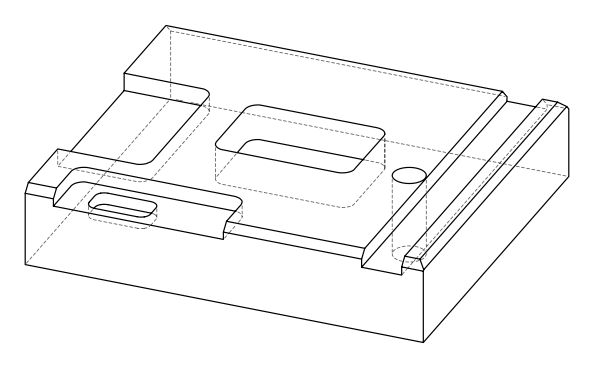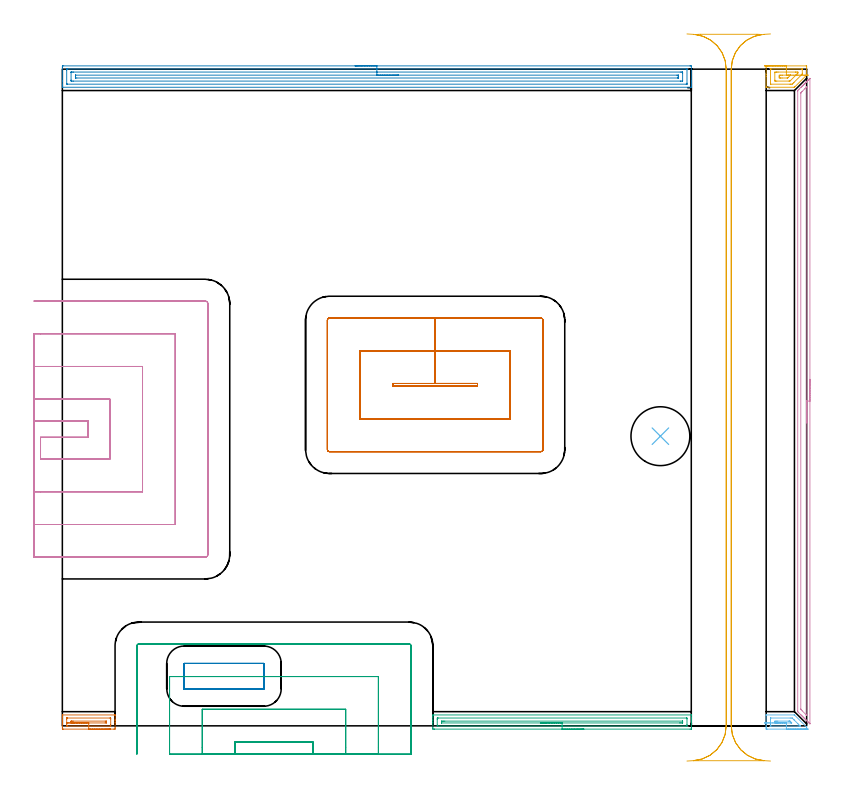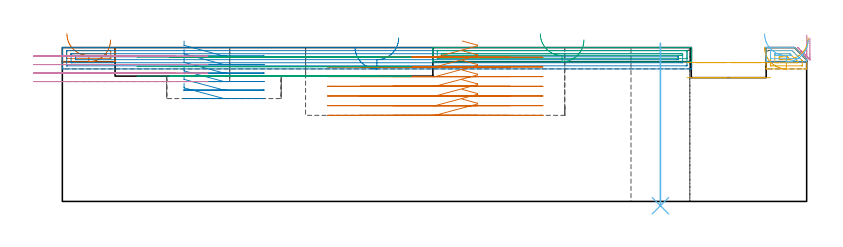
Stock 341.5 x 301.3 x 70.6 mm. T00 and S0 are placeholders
(PLAN: 12 operations, 5 tool changes, 50.7 min)
(1 AREA_MILL | FG_CHAMFER_SURFACE | UGT0205_001 | 0.75 min | 599 mm3)
(2 AREA_MILL_1 | FG_CHAMFER_SURFACE_1 | UGT0205_001 | 9.44 min | 14136 mm3)
(3 AREA_MILL_2 | FG_CHAMFER_SURFACE_2 | UGT0205_001 | 3.02 min | 2684 mm3)
(4 AREA_MILL_3 | FG_CHAMFER_SURFACE_3 | UGT0205_001 | 4.86 min | 4711 mm3)
(5 AREA_MILL_4 | FG_CHAMFER_SURFACE_4 | UGT0205_001 | 0.75 min | 1064 mm3)
(6 AREA_MILL_5 | FG_CHAMFER_SURFACE_5 | UGT0205_001 | 0.56 min | 406 mm3)
(7 MILL_RECTANGULAR_POCKET | POCKET_RECTANGULAR_STRAIGHT | UGT0201_094 | Follow Part, ap 5, ae 75% | 9.66 min | 297443 mm3)
(8 MILL_RECTANGULAR_POCKET_1 | POCKET_RECTANGULAR_STRAIGHT_1 | UGT0201_134 | Follow Part, ap 3.975, ae 75% | 1.82 min | 32643 mm3)
(9 MILL_SLOT | SLOT_PARTIAL_RECTANGULAR | UGT0201_094 | Follow Part, ap 5, ae 75% | 6.39 min | 71813 mm3)
(10 MILL_SLOT_1 | SLOT_PARTIAL_RECTANGULAR_1 | UGT0201_094 | Follow Part, ap 5, ae 75% | 10.16 min | 163882 mm3)
(11 MILL_RECTANGULAR_SLOT | SLOT_RECTANGULAR | UGT0201_004 | Follow Part, ap 8, ae 75% | 3.01 min | 141906 mm3)
(12 INDEXABLE_INSERT_DRILL_THROUGH_HOLE_FROM_SOLID | STEP1HOLE | NXT0302_025 | 0.3 min | 40376 mm3)
(TOOL UGT0205_001 | Chamfer Mill 20 x 3 x 45 deg. | D20 FL50 Z2)
(TOOL UGT0201_094 | End mill 20 mm | D20 FL38 Z4)
(TOOL UGT0201_134 | Carbide End Mill 15.9 | D15.9 FL30 Z4)
(TOOL UGT0201_004 | End Mill 32 mm | D32 FL53 Z6)
(TOOL NXT0302_025 | Index. Insert Drill 27mm [880-D2700L32-05] | D27 PA176 FL135 Z2)
(OP 1 AREA_MILL)
G17 G21 G94 G90
T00 M6
G54
G17 G0 G90 X22.1 Y-1.5 S1061 M3
G43 Z80.6 H0
Z74.1
G94 G1 X22.062 Z73.228 F250.
X21.948 Z72.364
X21.759 Z71.512
X21.497 Z70.68
X21.163 Z69.874
X20.76 Z69.1
X20.291 Z68.364
X19.76 Z67.672
X19.171 Z67.029
X18.528 Z66.44
X17.836 Z65.908
X17.1 Z65.44
X16.326 Z65.037
X15.52 Z64.703
X14.688 Z64.441
X13.836 Z64.252
X12.972 Z64.138
X12.1 Z64.1
X0.55 Y-1.499 Z64.101
X0.007 Y-1.491 Z64.105
X0.004 Y-1.469 Z64.127
X0. Y-0.922 Z64.674
X0.002 Y0.859 Z66.453
Y1.543 Z67.141
Y1.717 Z67.314
X0.003 Y2.435 Z68.032
Y2.641 Z68.237
Y3.05 Z68.649
X0.004 Y4.015 Z69.614
Y4.422 Z70.02
X0.005 Y4.738 Z70.336
X0.012 Y4.938 Z70.532
X0.019 Y4.974 Z70.567
X0.028 Y4.996 Z70.59
X0.106 Y5. Z70.6
X24.094
X24.172 Y4.996 Z70.59
X24.181 Y4.974 Z70.567
X24.188 Y4.938 Z70.532
X24.195 Y4.737 Z70.335
X24.197 Y3.051 Z68.649
Y2.641 Z68.237
Y2.435 Z68.032
X24.198 Y1.75 Z67.347
Y1.543 Z67.14
Y0.859 Z66.453
X24.199 Y-0.922 Z64.674
X24.196 Y-1.469 Z64.127
X24.193 Y-1.491 Z64.105
X23.65 Y-1.5 Z64.1
X12.1
Y-0.086 Z65.514
X2.327 Y-0.085 Z65.515
X2.272 Y-0.084 Z65.516
X2.163 Y-0.08 Z65.52
X2.011 Y-0.071 Z65.529
X2.009 Y-0.031 Z65.569
X2.003 Y0.293 Z65.893
Y2.965 Z68.565
X2.007 Y3.531 Z69.131
X2.01 Y3.57 Z69.17
X2.012 Y3.575 Z69.175
X2.037 Y3.579 Z69.179
X2.109 Y3.583 Z69.183
X2.218 Y3.585 Z69.185
X2.272 Y3.586 Z69.186
X21.873 Y3.585 Z69.185
X21.928 Y3.584 Z69.184
X22.036 Y3.579 Z69.179
X22.187 Y3.571 Z69.171
X22.188 Y3.531 Z69.131
X22.195 Y3.209 Z68.809
X22.198 Y0.534 Z66.134
X22.195 Y-0.031 Z65.569
X22.192 Y-0.071 Z65.529
X22.191 Y-0.076 Z65.524
X22.163 Y-0.079 Z65.521
X22.092 Y-0.083 Z65.517
X21.982 Y-0.085 Z65.515
X21.928 Y-0.086 Z65.514
X12.1
Y1.328 Z66.928
X4.524 Y1.329 Z66.929
X4.104 Y1.33 Z66.93
X4.044 Y1.332 Z66.932
X4.016 Y1.335 Z66.935
X4.011 Y1.445 Z67.045
X4.004 Y1.648 Z67.248
X4.003 Y1.75 Z67.35
Y1.851 Z67.451
X4.005 Y1.953 Z67.553
X4.013 Y2.152 Z67.752
X4.03 Y2.165 Z67.765
X4.052 Y2.168 Z67.768
X4.104 Y2.17 Z67.77
X4.572 Y2.171 Z67.771
X4.992 Y2.172 Z67.772
X19.676 Y2.171 Z67.771
X20.096 Y2.169 Z67.769
X20.155 Y2.168 Z67.768
X20.183 Y2.165 Z67.765
X20.189 Y2.054 Z67.654
X20.196 Y1.851 Z67.451
X20.197 Y1.75 Z67.35
Y1.649 Z67.249
X20.195 Y1.547 Z67.147
X20.188 Y1.347 Z66.947
X20.146 Y1.335 Z66.935
X20.096 Y1.333 Z66.933
X19.628 Y1.329 Z66.929
X12.1 Y1.328 Z66.928
X11.228 Z66.966
X10.363 Z67.08
X9.512 Z67.269
X8.68 Z67.532
X7.874 Z67.865
X7.1 Z68.268
X6.364 Z68.737
X5.672 Z69.268
X5.029 Z69.857
X4.44 Z70.501
X3.908 Z71.193
X3.44 Z71.928
X3.037 Z72.702
X2.703 Z73.508
X2.441 Z74.34
X2.252 Z75.192
X2.138 Z76.057
X2.1 Z76.928
G0 Z80.6
M5
M2
(OP 2 AREA_MILL_1)
G17 G21 G94 G90
T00 M6
G54
G17 G0 G90 X134.3 Y302.8 S1061 M3
G43 Z80.6 H0
Z70.8
G94 G1 X134.338 Z69.928 F250.
X134.452 Z69.064
X134.641 Z68.212
X134.903 Z67.38
X135.237 Z66.574
X135.64 Z65.8
X136.109 Z65.064
X136.64 Z64.372
X137.229 Z63.729
X137.872 Z63.14
X138.564 Z62.609
X139.3 Z62.14
X140.074 Z61.737
X140.88 Z61.403
X141.712 Z61.141
X142.564 Z60.952
X143.428 Z60.838
X144.3 Z60.8
X287.994
X288.404 Y302.796 Z60.802
X288.59 Y302.792 Z60.806
X288.6 Y302.602 Z60.996
Y296.133 Z67.461
Y295.566 Z68.031
Y295.249 Z68.347
Y294.682 Z68.914
Y294.366 Z69.229
Y293.732 Z69.867
Y293.345 Z70.254
Y293.014 Z70.576
X288.592 Y293.003 Z70.588
X288.44 Y293. Z70.6
X0.16
X0.008 Y293.003 Z70.588
X0. Y293.014 Z70.576
Y293.345 Z70.254
Y293.732 Z69.867
Y294.366 Z69.229
Y295.566 Z68.031
Y296.133 Z67.461
Y302.035 Z61.562
X0.003 Y302.318 Z61.279
X0.009 Y302.791 Z60.806
X0.125 Y302.795 Z60.803
X0.606 Y302.8 Z60.8
X144.3
Y301.386 Z62.214
X286.209 Y301.385 Z62.215
X286.259
X286.59 Y301.375 Z62.225
X286.594 Y301.272 Z62.328
X286.599 Y301.048 Z62.552
Y294.863 Z68.737
X286.592 Y294.475 Z69.125
X286.59 Y294.427 Z69.173
X286.574 Y294.421 Z69.179
X286.525 Y294.418 Z69.182
X286.42 Y294.415 Z69.185
X286.209 Y294.414 Z69.186
X2.391 Y294.415 Z69.185
X2.341
X2.01 Y294.426 Z69.174
X2.006 Y294.528 Z69.072
X2.001 Y294.752 Z68.848
Y300.937 Z62.663
X2.008 Y301.325 Z62.275
X2.01 Y301.373 Z62.227
X2.026 Y301.379 Z62.221
X2.075 Y301.382 Z62.218
X2.18 Y301.385 Z62.215
X2.391 Y301.386 Z62.214
X144.3
Y299.972 Z63.628
X283.531 Y299.971 Z63.629
X284.118 Y299.97 Z63.63
X284.424 Y299.967 Z63.633
X284.525 Y299.965 Z63.635
X284.59 Y299.953 Z63.647
X284.594 Y299.842 Z63.758
X284.598 Y299.667 Z63.933
X284.6 Y299.493 Z64.107
Y295.959 Z67.641
X284.597 Y295.9 Z67.7
X284.592 Y295.854 Z67.746
X284.587 Y295.835 Z67.765
X284.576 Y295.834 Z67.766
X284.424 Y295.831 Z67.769
X283.838 Y295.829 Z67.771
X283.531
X5.069
X4.482 Y295.83 Z67.77
X4.176 Y295.833 Z67.767
X4.075 Y295.835 Z67.765
X4.01 Y295.847 Z67.753
X4.006 Y295.958 Z67.642
X4.002 Y296.133 Z67.467
X4. Y296.307 Z67.293
Y299.841 Z63.759
X4.003 Y299.9 Z63.7
X4.008 Y299.946 Z63.654
X4.013 Y299.965 Z63.635
X4.024 Y299.966 Z63.634
X4.176 Y299.969 Z63.631
X4.762 Y299.971 Z63.629
X5.069
X144.3 Y299.972 Z63.628
Y298.557 Z65.043
X281.975
X282.49 Y298.556 Z65.044
X282.543 Y298.554 Z65.046
X282.578 Y298.551 Z65.049
X282.59 Y298.548 Z65.052
X282.592 Y298.527 Z65.073
X282.597 Y298.331 Z65.269
X282.6 Y297.938 Z65.662
Y297.9 Z65.7
X282.595 Y297.477 Z66.123
X282.59 Y297.267 Z66.333
X282.587 Y297.249 Z66.351
X282.563 Y297.247 Z66.353
X282.505 Y297.245 Z66.355
X282.41 Y297.243 Z66.357
X6.625
X6.11 Y297.244 Z66.356
X6.057 Y297.246 Z66.354
X6.022 Y297.249 Z66.351
X6.01 Y297.252 Z66.348
X6.008 Y297.273 Z66.327
X6.003 Y297.469 Z66.131
X6. Y297.862 Z65.738
Y297.9 Z65.7
X6.005 Y298.323 Z65.277
X6.01 Y298.533 Z65.067
X6.013 Y298.551 Z65.049
X6.038 Y298.553 Z65.047
X6.095 Y298.555 Z65.045
X6.19 Y298.557 Z65.043
X144.3
X145.172 Z65.081
X146.037 Z65.195
X146.888 Z65.383
X147.72 Z65.646
X148.526 Z65.98
X149.3 Z66.382
X150.036 Z66.851
X150.728 Z67.382
X151.371 Z67.972
X151.96 Z68.615
X152.492 Z69.307
X152.96 Z70.043
X153.363 Z70.816
X153.697 Z71.622
X153.959 Z72.454
X154.148 Z73.306
X154.262 Z74.171
X154.3 Z75.043
G0 Z80.6
M5
M2
(OP 3 AREA_MILL_2)
G17 G21 G94 G90
T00 M6
G54
G17 G0 G90 X239.3 Y-1.5 S1061 M3
G43 Z80.6 H0
Z74.1
G94 G1 X239.262 Z73.228 F250.
X239.148 Z72.364
X238.959 Z71.512
X238.697 Z70.68
X238.363 Z69.874
X237.96 Z69.1
X237.492 Z68.364
X236.96 Z67.672
X236.371 Z67.029
X235.728 Z66.44
X235.036 Z65.908
X234.3 Z65.44
X233.526 Z65.037
X232.72 Z64.703
X231.888 Z64.441
X231.037 Z64.252
X230.172 Z64.138
X229.3 Z64.1
X170.73 Y-1.499 Z64.101
X170.569
X170.007 Y-1.491 Z64.105
X170.004 Y-1.487 Z64.109
X170. Y-0.922 Z64.674
Y0.859 Z66.454
Y1.501 Z67.099
Y1.75 Z67.347
Y2.392 Z67.989
Y2.64 Z68.237
Y3.138 Z68.737
Y3.924 Z69.523
Y4.422 Z70.02
Y4.678 Z70.276
X170.008 Y4.965 Z70.557
X170.01 Y4.997 Z70.589
X170.124 Y5. Z70.6
X288.476
X288.59 Y4.997 Z70.589
X288.592 Y4.965 Z70.557
X288.6 Y4.677 Z70.276
Y3.924 Z69.523
Y3.138 Z68.737
Y2.64 Z68.237
Y2.392 Z67.989
Y1.751 Z67.348
Y1.501 Z67.099
Y0.859 Z66.454
X288.599 Y-0.922 Z64.674
X288.596 Y-1.487 Z64.109
X288.593 Y-1.491 Z64.105
X288.031 Y-1.5 Z64.1
X229.3
Y-0.086 Z65.514
X172.294 Y-0.085 Z65.515
X172.185 Y-0.082 Z65.518
X172.01 Y-0.074 Z65.526
X172.007 Y-0.031 Z65.569
X172.001 Y0.317 Z65.917
Y2.989 Z68.589
X172.007 Y3.531 Z69.131
X172.01 Y3.568 Z69.168
X172.131 Y3.579 Z69.179
X172.24 Y3.584 Z69.184
X172.294 Y3.586 Z69.186
X172.349
X286.306 Y3.585 Z69.185
X286.415 Y3.582 Z69.182
X286.59 Y3.574 Z69.174
X286.593 Y3.531 Z69.131
X286.599 Y3.183 Z68.783
X286.6 Y0.511 Z66.111
X286.593 Y-0.031 Z65.569
X286.591 Y-0.068 Z65.532
X286.469 Y-0.079 Z65.521
X286.36 Y-0.085 Z65.515
X286.306 Y-0.086 Z65.514
X286.251
X229.3
Y1.328 Z66.928
X174.069 Y1.329 Z66.929
X174.032 Y1.33 Z66.93
X174.013 Y1.332 Z66.932
X174.01 Y1.334 Z66.934
X174.007 Y1.364 Z66.964
X174.001 Y1.621 Z67.221
X174. Y1.75 Z67.35
Y1.878 Z67.478
X174.002 Y2.007 Z67.607
X174.006 Y2.093 Z67.693
X174.01 Y2.158 Z67.758
X174.026 Y2.165 Z67.765
X174.129 Y2.166 Z67.766
X174.599 Y2.17 Z67.77
X175.019 Y2.171 Z67.771
X175.487
X284.532
X284.568 Y2.17 Z67.77
X284.587 Y2.168 Z67.768
X284.59 Y2.166 Z67.766
X284.593 Y2.136 Z67.736
X284.599 Y1.879 Z67.479
X284.6 Y1.75 Z67.35
Y1.621 Z67.221
X284.598 Y1.493 Z67.093
X284.594 Y1.407 Z67.007
X284.59 Y1.342 Z66.942
X284.574 Y1.335 Z66.935
X284.471 Y1.333 Z66.933
X284.002 Y1.33 Z66.93
X283.582 Y1.329 Z66.929
X283.113 Y1.328 Z66.928
X229.3
X228.428 Z66.966
X227.564 Z67.08
X226.712 Z67.269
X225.88 Z67.531
X225.074 Z67.865
X224.3 Z68.268
X223.564 Z68.737
X222.872 Z69.268
X222.229 Z69.857
X221.64 Z70.501
X221.109 Z71.193
X220.64 Z71.928
X220.237 Z72.702
X219.903 Z73.508
X219.641 Z74.34
X219.452 Z75.192
X219.338 Z76.057
X219.3 Z76.928
G0 Z80.6
M5
M2
(OP 4 AREA_MILL_3)
G17 G21 G94 G90
T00 M6
G54
G17 G0 G90 X343. Y159. S1061 M3
G43 Z80.6 H0
Z75.
G94 G1 Y158.962 Z74.128 F250.
Y158.848 Z73.264
Y158.659 Z72.412
Y158.397 Z71.58
Y158.063 Z70.774
Y157.66 Z70.
Y157.192 Z69.264
Y156.661 Z68.572
Y156.071 Z67.929
Y155.428 Z67.34
Y154.736 Z66.808
Y154. Z66.34
Y153.226 Z65.937
Y152.42 Z65.603
Y151.588 Z65.341
Y150.737 Z65.152
Y149.872 Z65.038
Y149. Z65.
Y1.14
X342.994 Y0.928 Z65.004
X342.992 Y0.919 Z65.005
X342.97 Y0.928 Z65.027
X342.573 Y1.327 Z65.427
X342.426 Y1.473 Z65.571
X342.375 Y1.524 Z65.624
X342.18 Y1.72 Z65.819
X342.129 Y1.77 Z65.868
X342.077 Y1.822 Z65.922
X341.884 Y2.015 Z66.115
X341.832 Y2.066 Z66.165
X341.779 Y2.12 Z66.22
X341.589 Y2.311 Z66.41
X341.535 Y2.363 Z66.461
X341.481 Y2.418 Z66.518
X341.293 Y2.606 Z66.706
X341.239 Y2.66 Z66.758
X341.184 Y2.716 Z66.815
X340.998 Y2.902 Z67.001
X340.942 Y2.957 Z67.055
X340.886 Y3.014 Z67.113
X340.702 Y3.197 Z67.297
X340.645 Y3.253 Z67.352
X340.588 Y3.312 Z67.411
X340.406 Y3.493 Z67.592
X340.348 Y3.55 Z67.648
X340.29 Y3.61 Z67.709
X340.111 Y3.789 Z67.888
X340.052 Y3.847 Z67.945
X339.992 Y3.908 Z68.007
X339.815 Y4.084 Z68.184
X339.755 Y4.144 Z68.242
X339.694 Y4.206 Z68.305
X339.52 Y4.38 Z68.479
X339.458 Y4.44 Z68.538
X339.396 Y4.504 Z68.603
X339.224 Y4.675 Z68.775
X339.161 Y4.737 Z68.835
X339.098 Y4.801 Z68.901
X338.929 Y4.971 Z69.07
X338.865 Y5.034 Z69.132
X337.756 Y6.143 Z70.242
X337.51 Y6.39 Z70.488
X337.406 Y6.497 Z70.591
X337.4 Y6.887 Z70.6
Y291.113
X337.406 Y291.503 Z70.591
X337.509 Y291.61 Z70.489
X337.974 Y292.076 Z70.022
X338.174 Y292.274 Z69.826
X338.205 Y292.305 Z69.795
X338.865 Y292.966 Z69.132
X338.929 Y293.029 Z69.07
X339.098 Y293.199 Z68.901
X339.161 Y293.263 Z68.835
X339.224 Y293.325 Z68.775
X339.396 Y293.497 Z68.603
X339.458 Y293.56 Z68.538
X339.52 Y293.62 Z68.479
X339.694 Y293.794 Z68.305
X339.755 Y293.856 Z68.242
X339.815 Y293.916 Z68.184
X339.992 Y294.092 Z68.007
X340.052 Y294.153 Z67.945
X340.111 Y294.211 Z67.888
X340.29 Y294.39 Z67.709
X340.348 Y294.45 Z67.648
X340.406 Y294.507 Z67.593
X340.588 Y294.688 Z67.411
X340.645 Y294.747 Z67.352
X340.702 Y294.803 Z67.297
X340.886 Y294.986 Z67.113
X340.942 Y295.043 Z67.055
X340.998 Y295.098 Z67.001
X341.184 Y295.284 Z66.815
X341.239 Y295.34 Z66.758
X341.293 Y295.394 Z66.706
X341.482 Y295.582 Z66.517
X341.535 Y295.637 Z66.461
X341.589 Y295.689 Z66.41
X341.779 Y295.88 Z66.219
X341.832 Y295.934 Z66.165
X341.884 Y295.985 Z66.115
X342.077 Y296.178 Z65.922
X342.129 Y296.23 Z65.868
X342.18 Y296.28 Z65.819
X342.375 Y296.476 Z65.624
X342.426 Y296.527 Z65.571
X342.573 Y296.673 Z65.427
X342.674 Y296.774 Z65.326
X342.871 Y296.972 Z65.127
X342.975 Y297.072 Z65.023
X342.994 Y297.083 Z65.003
X342.999 Y297.072 Z64.999
X343. Y296.86 Z65.
Y149.
X341.586 Z66.414
X341.585 Y5.049 Z66.415
X341.584 Y4.998 Z66.416
X341.579 Y4.898 Z66.421
X341.57 Y4.791 Z66.43
X341.535 Y4.822 Z66.465
X341.252 Y5.099 Z66.748
X339.463 Y6.887 Z68.537
X338.865 Y7.493 Z69.135
X338.833 Y7.528 Z69.167
X338.821 Y7.564 Z69.179
X338.818 Y7.629 Z69.182
X338.815 Y7.73 Z69.185
X338.814 Y290.27 Z69.186
X338.816 Y290.321 Z69.184
X338.821 Y290.421 Z69.179
X338.825 Y290.464 Z69.175
X338.835 Y290.478 Z69.165
X338.865 Y290.512 Z69.135
X339.163 Y290.813 Z68.837
X339.463 Y291.113 Z68.537
X340.645 Y292.296 Z67.355
X341.25 Y292.901 Z66.75
X341.394 Y293.042 Z66.606
X341.535 Y293.179 Z66.465
X341.576 Y293.215 Z66.424
X341.582 Y293.052 Z66.418
X341.585 Y292.951 Z66.415
X341.586 Y292.901 Z66.414
Y292.85
Y149.
Y148.129 Z66.452
Y147.264 Z66.566
Y146.412 Z66.755
Y145.58 Z67.017
Y144.774 Z67.351
Y144. Z67.754
Y143.264 Z68.223
Y142.572 Z68.754
Y141.929 Z69.343
Y141.34 Z69.986
Y140.809 Z70.678
Y140.34 Z71.414
Y139.937 Z72.188
Y139.603 Z72.994
Y139.341 Z73.826
Y139.152 Z74.678
Y139.038 Z75.543
Y139. Z76.414
G0 Z80.6
M5
M2
(OP 5 AREA_MILL_4)
G17 G21 G94 G90
T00 M6
G54
G17 G0 G90 X322.2 Y302.8 S1061 M3
G43 Z80.6 H0
Z70.8
G94 G1 X322.238 Z69.929 F250.
X322.352 Z69.064
X322.541 Z68.212
X322.803 Z67.38
X323.137 Z66.574
X323.54 Z65.8
X324.008 Z65.064
X324.54 Z64.372
X325.129 Z63.729
X325.772 Z63.14
X326.464 Z62.609
X327.2 Z62.14
X327.974 Z61.737
X328.78 Z61.403
X329.612 Z61.141
X330.464 Z60.952
X331.328 Z60.838
X332.2 Z60.8
X341.269
X341.47 Y302.794 Z60.806
X341.5 Y302.792 Z60.807
X341.499 Y298.784 Z64.815
X341.498 Y298.61 Z64.989
X341.47 Y298.57 Z65.03
X336.081 Y293.181 Z70.419
X335.947 Y293.05 Z70.546
X335.895 Y293.003 Z70.589
X335.732 Y293. Z70.6
X322.93
X322.91 Y293.005 Z70.594
X322.9 Y293.065 Z70.534
Y297.96 Z65.64
Y298.784 Z64.81
Y302.318 Z61.277
X322.904 Y302.734 Z60.861
X322.91 Y302.791 Z60.804
X322.968 Y302.798 Z60.798
X323.371 Y302.8 Z60.8
X332.2
Y301.386 Z62.214
X339.312 Y301.385 Z62.215
X339.456 Y301.381 Z62.219
X339.485 Y301.379 Z62.221
X339.492 Y301.362 Z62.238
X339.497 Y301.336 Z62.264
X339.499 Y301.31 Z62.29
Y299.431 Z64.169
X339.492 Y299.193 Z64.407
X339.486 Y299.048 Z64.552
X339.248 Y298.798 Z64.802
X335.699 Y295.249 Z68.351
X335.269 Y294.829 Z68.771
X334.849 Y294.421 Z69.179
X334.795 Y294.419 Z69.181
X333.966 Y294.414 Z69.186
X333.917
X325.088 Y294.415 Z69.185
X324.944 Y294.419 Z69.181
X324.915 Y294.421 Z69.179
X324.908 Y294.438 Z69.162
X324.903 Y294.463 Z69.137
X324.901 Y294.49 Z69.11
Y301.025 Z62.575
X324.902 Y301.183 Z62.417
X324.907 Y301.31 Z62.29
X324.912 Y301.38 Z62.22
X324.93 Y301.381 Z62.219
X325.137 Y301.385 Z62.215
X325.186 Y301.386 Z62.214
X332.2
Y299.971 Z63.629
X336.31
X336.614
X337.196 Y299.969 Z63.631
X337.497 Y299.964 Z63.636
X337.5 Y299.667 Z63.933
X337.497 Y299.509 Z64.091
X337.139 Y299.142 Z64.458
X336.784 Y298.784 Z64.816
X336.699 Y298.698 Z64.902
X334.134 Y296.133 Z67.467
X334.049 Y296.049 Z67.551
X333.966 Y295.968 Z67.632
X333.816 Y295.835 Z67.765
X333.676 Y295.832 Z67.768
X333.386 Y295.829 Z67.771
X327.786
X327.204 Y295.831 Z67.769
X326.903 Y295.836 Z67.764
X326.9 Y296.133 Z67.467
Y296.135 Z67.465
Y299.667 Z63.933
X326.903 Y299.964 Z63.636
X327.483 Y299.97 Z63.63
X327.786 Y299.971 Z63.629
X328.364
X332.2
Y298.557 Z65.043
X334.008
X334.055 Y298.554 Z65.046
X334.083 Y298.551 Z65.049
X334.067 Y298.527 Z65.073
X334.019 Y298.469 Z65.131
X334.009 Y298.457 Z65.143
X333.083 Y297.533 Z66.067
X332.82 Y297.28 Z66.32
X332.771 Y297.25 Z66.35
X332.692 Y297.246 Z66.354
X332.528 Y297.244 Z66.356
X330.208 Y297.243 Z66.357
X329.551
X329.323 Y297.245 Z66.355
X328.91 Y297.252 Z66.348
X328.901 Y297.667 Z65.933
X328.902 Y297.9 Z65.7
X328.907 Y298.545 Z65.055
X329.551 Y298.554 Z65.046
X329.778 Y298.557 Z65.043
X330.434
X332.2
X333.072 Z65.081
X333.937 Z65.195
X334.788 Z65.383
X335.62 Z65.646
X336.426 Z65.98
X337.2 Z66.382
X337.936 Z66.851
X338.628 Z67.382
X339.271 Z67.972
X339.861 Z68.615
X340.392 Z69.307
X340.86 Z70.043
X341.263 Z70.816
X341.597 Z71.622
X341.859 Z72.454
X342.048 Z73.306
X342.162 Z74.171
X342.2 Z75.043
G0 Z80.6
M5
M2
(OP 6 AREA_MILL_5)
G17 G21 G94 G90
T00 M6
G54
G17 G0 G90 X342.2 Y-1.5 S1061 M3
G43 Z80.6 H0
Z74.1
G94 G1 X342.162 Z73.228 F250.
X342.048 Z72.364
X341.859 Z71.512
X341.597 Z70.68
X341.263 Z69.874
X340.86 Z69.1
X340.392 Z68.364
X339.86 Z67.672
X339.271 Z67.029
X338.628 Z66.44
X337.936 Z65.908
X337.2 Z65.44
X336.426 Z65.037
X335.62 Z64.703
X334.788 Z64.441
X333.936 Z64.252
X333.072 Z64.138
X332.2 Z64.1
X323.371 Y-1.499 Z64.101
X322.906 Y-1.49 Z64.104
X322.902 Y-1.394 Z64.2
X322.9 Y-0.922 Z64.672
Y-0.506 Z65.088
Y-0.031 Z65.562
Y0.799 Z66.398
Y4.923 Z70.521
X322.906 Y4.993 Z70.59
X322.909 Y4.994 Z70.592
X322.93 Y5. Z70.6
X335.731
X335.894 Y4.999 Z70.585
X335.975 Y4.927 Z70.523
X341.323 Y-0.422 Z65.176
X341.377 Y-0.476 Z65.121
X341.494 Y-0.595 Z65.002
X341.5 Y-0.61 Z64.987
Y-0.876 Z64.723
Y-1.493 Z64.107
X341.47 Y-1.5 Z64.1
X332.2
Y-0.086 Z65.514
X325.137
X325.083 Y-0.085 Z65.515
X324.975 Y-0.082 Z65.518
X324.911 Y-0.079 Z65.521
X324.907 Y-0.064 Z65.536
X324.904 Y-0.031 Z65.569
X324.901 Y0.207 Z65.807
X324.9 Y0.859 Z66.459
Y2.879 Z68.479
X324.903 Y3.531 Z69.131
X324.906 Y3.56 Z69.16
X324.909 Y3.572 Z69.172
X324.924 Y3.579 Z69.179
X325.029 Y3.584 Z69.184
X325.083 Y3.585 Z69.185
X333.966
X334.8 Y3.581 Z69.181
X334.849 Y3.579 Z69.179
X334.907 Y3.531 Z69.131
X335.731 Y2.719 Z68.319
X335.81 Y2.641 Z68.241
X337.497 Y0.953 Z66.553
X338.38 Y0.069 Z65.669
X338.476 Y-0.031 Z65.569
X338.506 Y-0.068 Z65.532
X338.512 Y-0.08 Z65.52
X338.488 Y-0.082 Z65.518
X338.433 Y-0.085 Z65.515
X338.38
X337.552 Y-0.086 Z65.514
X332.2
Y1.328 Z66.928
X327.786 Y1.329 Z66.929
X327.318 Y1.332 Z66.932
X326.903 Y1.336 Z66.936
X326.9 Y1.75 Z67.35
Y1.753 Z67.353
X326.903 Y2.164 Z67.764
X327.371 Y2.169 Z67.769
X327.786 Y2.171 Z67.771
X328.251
X333.083
X333.549 Y2.17 Z67.77
X333.756 Y2.167 Z67.767
X333.807 Y2.165 Z67.765
X333.832 Y2.157 Z67.757
X333.867 Y2.126 Z67.726
X333.966 Y2.034 Z67.634
X334.25 Y1.75 Z67.35
X334.538 Y1.458 Z67.058
X334.618 Y1.373 Z66.973
X334.652 Y1.334 Z66.934
X334.633 Y1.333 Z66.933
X334.523 Y1.33 Z66.93
X334.383 Y1.329 Z66.929
X333.966
X332.2 Y1.328 Z66.928
X331.328 Z66.967
X330.464 Z67.08
X329.612 Z67.269
X328.78 Z67.532
X327.974 Z67.865
X327.2 Z68.268
X326.464 Z68.737
X325.772 Z69.268
X325.129 Z69.857
X324.54 Z70.501
X324.008 Z71.193
X323.54 Z71.928
X323.137 Z72.702
X322.803 Z73.508
X322.541 Z74.34
X322.352 Z75.192
X322.238 Z76.057
X322.2 Z76.928
G0 Z80.6
M5
M2
(OP 7 MILL_RECTANGULAR_POCKET)
G17 G21 G94 G90
T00 M6
G54
G17 G0 G90 X183.473 Y155.8 S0 M3
G43 Z80.6 H0
Z73.6
G94 G1 X190.5 Z71.717 F250.
Y157.1 Z71.369
X171.05 Z66.157
X151.6 F500.
Y155.8
X190.5
Y157.1
X171.05
Y172.1
X136.6
Y140.8
X205.5
Y172.1
X171.05
Y187.1
X122.6
G3 X121.6 Y186.1 R1.
G1 Y126.8
G3 X122.6 Y125.8 R1.
G1 X219.5
G3 X220.5 Y126.8 R1.
G1 Y186.1
G3 X219.5 Y187.1 R1.
G1 X171.05
X170.05
G0 X183.473 Y155.8 Z69.157
G1 X190.5 Z67.274 F250.
Y157.1 Z66.926
X171.05 Z61.714
X151.6 F500.
Y155.8
X190.5
Y157.1
X171.05
Y172.1
X136.6
Y140.8
X205.5
Y172.1
X171.05
Y187.1
X122.6
G3 X121.6 Y186.1 R1.
G1 Y126.8
G3 X122.6 Y125.8 R1.
G1 X219.5
G3 X220.5 Y126.8 R1.
G1 Y186.1
G3 X219.5 Y187.1 R1.
G1 X171.05
X170.05
G0 X183.473 Y155.8 Z64.714
G1 X190.5 Z62.831 F250.
Y157.1 Z62.483
X171.05 Z57.271
X151.6 F500.
Y155.8
X190.5
Y157.1
X171.05
Y172.1
X136.6
Y140.8
X205.5
Y172.1
X171.05
Y187.1
X122.6
G3 X121.6 Y186.1 R1.
G1 Y126.8
G3 X122.6 Y125.8 R1.
G1 X219.5
G3 X220.5 Y126.8 R1.
G1 Y186.1
G3 X219.5 Y187.1 R1.
G1 X171.05
X170.05
G0 X183.473 Y155.8 Z60.271
G1 X190.5 Z58.388 F250.
Y157.1 Z58.04
X171.05 Z52.829
X151.6 F500.
Y155.8
X190.5
Y157.1
X171.05
Y172.1
X136.6
Y140.8
X205.5
Y172.1
X171.05
Y187.1
X122.6
G3 X121.6 Y186.1 R1.
G1 Y126.8
G3 X122.6 Y125.8 R1.
G1 X219.5
G3 X220.5 Y126.8 R1.
G1 Y186.1
G3 X219.5 Y187.1 R1.
G1 X171.05
X170.05
G0 X183.473 Y155.8 Z55.829
G1 X190.5 Z53.946 F250.
Y157.1 Z53.597
X171.05 Z48.386
X151.6 F500.
Y155.8
X190.5
Y157.1
X171.05
Y172.1
X136.6
Y140.8
X205.5
Y172.1
X171.05
Y187.1
X122.6
G3 X121.6 Y186.1 R1.
G1 Y126.8
G3 X122.6 Y125.8 R1.
G1 X219.5
G3 X220.5 Y126.8 R1.
G1 Y186.1
G3 X219.5 Y187.1 R1.
G1 X171.05
X170.05
G0 X183.473 Y155.8 Z51.386
G1 X190.5 Z49.503 F250.
Y157.1 Z49.154
X171.05 Z43.943
X151.6 F500.
Y155.8
X190.5
Y157.1
X171.05
Y172.1
X136.6
Y140.8
X205.5
Y172.1
X171.05
Y187.1
X122.6
G3 X121.6 Y186.1 R1.
G1 Y126.8
G3 X122.6 Y125.8 R1.
G1 X219.5
G3 X220.5 Y126.8 R1.
G1 Y186.1
G3 X219.5 Y187.1 R1.
G1 X171.05
X170.05
G0 X183.473 Y155.8 Z46.943
G1 X190.5 Z45.06 F250.
Y157.1 Z44.712
X171.05 Z39.5
X151.6 F500.
Y155.8
X190.5
Y157.1
X171.05
Y172.1
X136.6
Y140.8
X205.5
Y172.1
X171.05
Y187.1
X122.6
G3 X121.6 Y186.1 R1.
G1 Y126.8
G3 X122.6 Y125.8 R1.
G1 X219.5
G3 X220.5 Y126.8 R1.
G1 Y186.1
G3 X219.5 Y187.1 R1.
G1 X171.05
X170.05
G0 Z80.6
M5
M2
(OP 8 MILL_RECTANGULAR_POCKET_1)
G17 G21 G94 G90
T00 M6
G54
G17 G0 G90 X55.85 Y24.417 S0 M3
G43 Z80.6 H0
Z73.6
G94 G1 Y16.977 Z71.606 F250.
X55.877 Y16.95 Z71.596
X74.15 Z66.7
X92.4 F500.
X92.43 Y16.948
X92.452 Y16.97
X92.45 Y17.
Y28.6
X92.452 Y28.63
X92.43 Y28.652
X92.4 Y28.65
X55.9
X55.87 Y28.652
X55.848 Y28.63
X55.85 Y28.6
Y17.
X55.848 Y16.97
X55.87 Y16.948
X55.9 Y16.95
X74.15
X75.15
G0 X55.85 Y24.417 Z69.7
G1 Y16.977 Z67.706 F250.
X55.877 Y16.95 Z67.696
X74.15 Z62.8
X92.4 F500.
X92.43 Y16.948
X92.452 Y16.97
X92.45 Y17.
Y28.6
X92.452 Y28.63
X92.43 Y28.652
X92.4 Y28.65
X55.9
X55.87 Y28.652
X55.848 Y28.63
X55.85 Y28.6
Y17.
X55.848 Y16.97
X55.87 Y16.948
X55.9 Y16.95
X74.15
X75.15
G0 X55.85 Y24.417 Z65.8
G1 Y16.977 Z63.806 F250.
X55.877 Y16.95 Z63.796
X74.15 Z58.9
X92.4 F500.
X92.43 Y16.948
X92.452 Y16.97
X92.45 Y17.
Y28.6
X92.452 Y28.63
X92.43 Y28.652
X92.4 Y28.65
X55.9
X55.87 Y28.652
X55.848 Y28.63
X55.85 Y28.6
Y17.
X55.848 Y16.97
X55.87 Y16.948
X55.9 Y16.95
X74.15
X75.15
G0 X55.85 Y24.417 Z61.9
G1 Y16.977 Z59.906 F250.
X55.877 Y16.95 Z59.896
X74.15 Z55.
X92.4 F500.
X92.43 Y16.948
X92.452 Y16.97
X92.45 Y17.
Y28.6
X92.452 Y28.63
X92.43 Y28.652
X92.4 Y28.65
X55.9
X55.87 Y28.652
X55.848 Y28.63
X55.85 Y28.6
Y17.
X55.848 Y16.97
X55.87 Y16.948
X55.9 Y16.95
X74.15
X75.15
G0 X55.85 Y24.417 Z58.
G1 Y16.977 Z56.006 F250.
X55.877 Y16.95 Z55.996
X74.15 Z51.1
X92.4 F500.
X92.43 Y16.948
X92.452 Y16.97
X92.45 Y17.
Y28.6
X92.452 Y28.63
X92.43 Y28.652
X92.4 Y28.65
X55.9
X55.87 Y28.652
X55.848 Y28.63
X55.85 Y28.6
Y17.
X55.848 Y16.97
X55.87 Y16.948
X55.9 Y16.95
X74.15
X75.15
G0 X55.85 Y24.417 Z54.1
G1 Y16.977 Z52.106 F250.
X55.877 Y16.95 Z52.096
X74.15 Z47.2
X92.4 F500.
X92.43 Y16.948
X92.452 Y16.97
X92.45 Y17.
Y28.6
X92.452 Y28.63
X92.43 Y28.652
X92.4 Y28.65
X55.9
X55.87 Y28.652
X55.848 Y28.63
X55.85 Y28.6
Y17.
X55.848 Y16.97
X55.87 Y16.948
X55.9 Y16.95
X74.15
X75.15
G0 Z80.6
M5
M2
(OP 9 MILL_SLOT)
G17 G21 G94 G90
T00 M6
G54
G17 G0 G90 X115. Y-13. S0 M3
G43 Z80.6 H0
Z66.233
G94 G1 Y-10. F250.
Y-7.4 F500.
X79.2
Y-10.
Y-13. F250.
X130.
Y-10.
Y7.6 F500.
X64.2
Y-10.
Y-13. F250.
X145.
Y-10.
Y22.6 F500.
X90.4
X87.4 F250.
X60.9 F500.
X57.9 F250.
X49.2 F500.
Y-10.
Y-13. F250.
X160.
Y-10.
Y36.7 F500.
G3 X159.1 Y37.6 R0.9
G1 X35.1
G3 X34.2 Y36.7 R0.9
G1 Y-10.
Y-13. F250.
G0 X115. Z61.867
G1 Y-10.
Y-7.4 F500.
X79.2
Y-10.
Y-13. F250.
X130.
Y-10.
Y7.6 F500.
X64.2
Y-10.
Y-13. F250.
X145.
Y-10.
Y22.6 F500.
X90.4
X87.4 F250.
X60.9 F500.
X57.9 F250.
X49.2 F500.
Y-10.
Y-13. F250.
X160.
Y-10.
Y36.7 F500.
G3 X159.1 Y37.6 R0.9
G1 X35.1
G3 X34.2 Y36.7 R0.9
G1 Y-10.
Y-13. F250.
G0 X115. Z57.5
G1 Y-10.
Y-7.4 F500.
X79.2
Y-10.
Y-13. F250.
X130.
Y-10.
Y7.6 F500.
X64.2
Y-10.
Y-13. F250.
X145.
Y-10.
Y22.6 F500.
X90.4
X87.4 F250.
X60.9 F500.
X57.9 F250.
X49.2 F500.
Y-10.
Y-13. F250.
X160.
Y-10.
Y36.7 F500.
G3 X159.1 Y37.6 R0.9
G1 X35.1
G3 X34.2 Y36.7 R0.9
G1 Y-10.
Y-13. F250.
G0 Z80.6
M5
M2
(OP 10 MILL_SLOT_1)
G17 G21 G94 G90
T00 M6
G54
G17 G0 G90 X-13. Y139.9 S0 M3
G43 Z80.6 H0
Z66.7
G94 G1 X-10. F250.
X11.8 F500.
Y132.4
X-10.
Y122.4
X21.8
Y149.9
X-10.
X-13. F250.
Y107.4
X-10.
X36.8 F500.
Y164.9
X-10.
X-13. F250.
Y92.4
X-10.
X51.8 F500.
Y179.9
X-10.
X-13. F250.
Y77.4
X-10.
X65.5 F500.
G3 X66.8 Y78.7 R1.3
G1 Y193.6
G3 X65.5 Y194.9 R1.3
G1 X-10.
X-13. F250.
G0 Y139.9 Z62.8
G1 X-10.
X11.8 F500.
Y132.4
X-10.
Y122.4
X21.8
Y149.9
X-10.
X-13. F250.
Y107.4
X-10.
X36.8 F500.
Y164.9
X-10.
X-13. F250.
Y92.4
X-10.
X51.8 F500.
Y179.9
X-10.
X-13. F250.
Y77.4
X-10.
X65.5 F500.
G3 X66.8 Y78.7 R1.3
G1 Y193.6
G3 X65.5 Y194.9 R1.3
G1 X-10.
X-13. F250.
G0 Y139.9 Z58.9
G1 X-10.
X11.8 F500.
Y132.4
X-10.
Y122.4
X21.8
Y149.9
X-10.
X-13. F250.
Y107.4
X-10.
X36.8 F500.
Y164.9
X-10.
X-13. F250.
Y92.4
X-10.
X51.8 F500.
Y179.9
X-10.
X-13. F250.
Y77.4
X-10.
X65.5 F500.
G3 X66.8 Y78.7 R1.3
G1 Y193.6
G3 X65.5 Y194.9 R1.3
G1 X-10.
X-13. F250.
G0 Y139.9 Z55.
G1 X-10.
X11.8 F500.
Y132.4
X-10.
Y122.4
X21.8
Y149.9
X-10.
X-13. F250.
Y107.4
X-10.
X36.8 F500.
Y164.9
X-10.
X-13. F250.
Y92.4
X-10.
X51.8 F500.
Y179.9
X-10.
X-13. F250.
Y77.4
X-10.
X65.5 F500.
G3 X66.8 Y78.7 R1.3
G1 Y193.6
G3 X65.5 Y194.9 R1.3
G1 X-10.
X-13. F250.
G0 Z80.6
M5
M2
(OP 11 MILL_RECTANGULAR_SLOT)
G17 G21 G94 G90
T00 M6
G54
G17 G0 G90 X324.915 Y-16.154 S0 M3
G43 Z80.6 H0
Z63.7
G94 G1 X321.921 Y-15.97 F250.
G2 X306.9 Y0. R16. F500.
G1 Y301.3
G2 X320.7 Y317.148 R16.
G1 X320.704 Y317.178
G3 X318.73 Y317.3 R16.
G1 X292.769
G3 X290.796 Y317.178 R16.
G1 X290.8 Y317.148
G2 X304.6 Y301.3 R16.
G1 Y0.
G2 X289.579 Y-15.97 R16.
G1 X286.585 Y-16.154 F250.
G0 Z80.6
Y317.454
Z56.8
G1 X289.58 Y317.27
G2 X304.6 Y301.3 R16. F500.
G1 Y0.
G2 X289.579 Y-15.97 R16.
G1 Y-16.
X321.921
Y-15.97
G2 X306.9 Y0. R16.
G1 Y301.3
G2 X321.92 Y317.27 R16.
G1 X324.915 Y317.454 F250.
G0 Z80.6
M5
M2
(OP 12 INDEXABLE_INSERT_DRILL_THROUGH_HOLE_FROM_SOLID)
G17 G21 G94 G90
T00 M6
G54
G17 G0 G90 X274.4 Y132.9 S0 M3
G43 Z80.6 H1
G94 G81 G98 Z-1.971 F250. R72.6
G80
M5
M2
